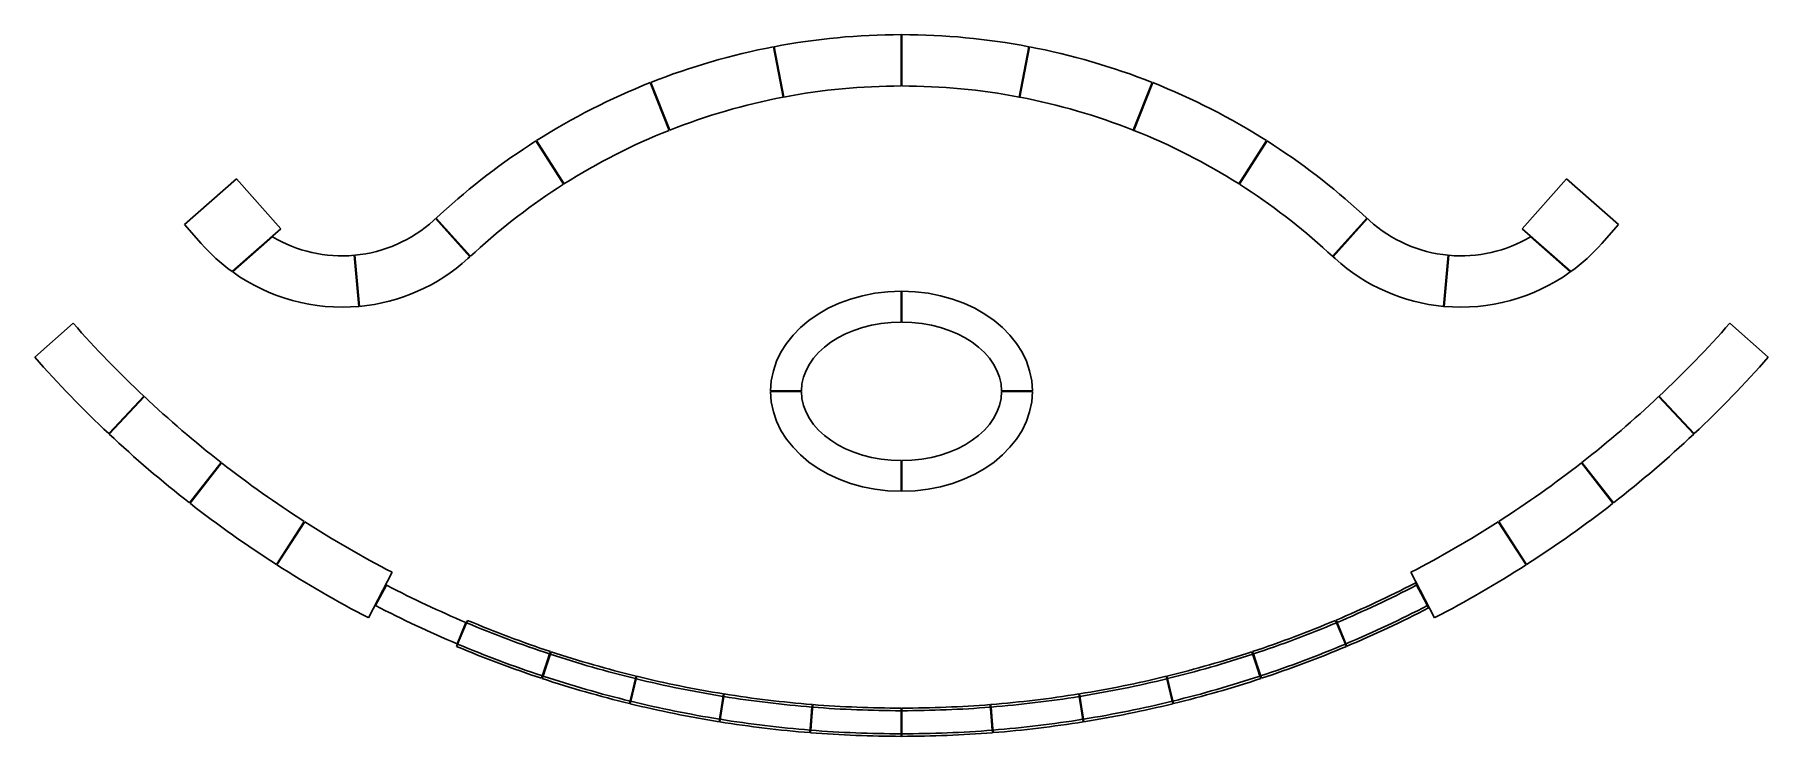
# Model space of a CAD drawing. Header units: inches. Extents: x -338 to 338, y -134 to 139.
import ezdxf

# ---------------------------------------------------------------- set-up
doc = ezdxf.new("R2010")
doc.units = ezdxf.units.IN
doc.header["$MEASUREMENT"] = 0

msp = doc.modelspace()

# ---------------------------------------------------------------- linework, layer by layer
for p, q in [((-0.13, 139), (-0.13, 119)), ((0.12, 119), (0.12, 139)), ((-49.9, 134.27), (-46.15, 114.62)), ((-45.91, 114.67), (-49.66, 134.32)), ((49.66, 134.32), (45.91, 114.67)), ((46.15, 114.62), (49.9, 134.27)), ((-97.91, 120.29), (-90.54, 101.7)), ((-90.31, 101.79), (-97.68, 120.38)), ((97.68, 120.38), (90.31, 101.79)), ((90.54, 101.7), (97.91, 120.29)), ((45.91, 114.67, 6.12), (46.15, 114.62, 6.12)), ((90.31, 101.79, 6.12), (90.54, 101.7, 6.12)), ((-142.44, 97.57), (-131.72, 80.68)), ((-131.51, 80.81), (-142.23, 97.7)), ((142.23, 97.7), (131.51, 80.81)), ((131.72, 80.68), (142.44, 97.57)), ((-279.35, 64.96), (-259.13, 82.85)), ((-259.13, 82.85), (-241.9, 63.38)), ((241.9, 63.38), (259.13, 82.85)), ((259.13, 82.85), (279.35, 64.96)), ((-181.35, 67.47), (-179.48, 69.16)), ((179.48, 69.16), (181.35, 67.47)), ((-272.83, 57.59), (-279.35, 64.96)), ((-241.9, 63.38), (-260.8, 46.65)), ((-182.3, 66.61), (-181.54, 67.3)), ((-181.54, 67.3), (-168.14, 52.46)), ((-167.95, 52.62), (-181.35, 67.47)), ((181.35, 67.47), (167.95, 52.62)), ((168.14, 52.46), (181.54, 67.3)), ((181.54, 67.3), (182.3, 66.61)), ((260.8, 46.65), (241.9, 63.38)), ((279.35, 64.96), (272.83, 57.59)), ((272.83, 57.59, 6.12), (279.35, 64.96, 6.12)), ((-260.6, 46.5), (-245.08, 60.22)), ((-166.14, 54.26), (-167.95, 52.62)), ((167.95, 52.62), (166.14, 54.26)), ((166.14, 54.26, 6.12), (167.95, 52.62, 6.12)), ((245.08, 60.22), (260.6, 46.5)), ((-213.3, 52.99), (-211.48, 33.07)), ((-211.23, 33.1), (-213.05, 53.01)), ((-168.14, 52.46), (-168.97, 51.7)), ((168.14, 52.46, 6.12), (167.95, 52.62, 6.12)), ((168.97, 51.7), (168.14, 52.46)), ((168.14, 52.46, 6.12), (168.97, 51.7, 6.12)), ((213.05, 53.01), (211.23, 33.1)), ((211.48, 33.07), (213.3, 52.99)), ((260.6, 46.5, 6.12), (260.8, 46.65, 6.12)), ((-0.13, 27), (-0.13, 39)), ((0.12, 39), (0.12, 27)), ((211.23, 33.1, 6.12), (211.48, 33.07, 6.12)), ((-337.77, 13.27), (-322.79, 26.53)), ((322.79, 26.53), (337.77, 13.27)), ((-51, 0.12), (-39, 0.12)), ((39, 0.12), (51, 0.12)), ((-295.21, -1.93), (-308.91, -16.5)), ((-308.73, -16.67), (-295.03, -2.1)), ((-39, -0.13), (-51, -0.13)), ((51, -0.13), (39, -0.13)), ((295.03, -2.1), (308.73, -16.67)), ((308.91, -16.5), (295.21, -1.93)), ((-0.13, -39), (-0.13, -27)), ((0.12, -27), (0.12, -39)), ((-265.11, -27.75), (-277.42, -43.52)), ((-264.91, -27.91), (-277.22, -43.67)), ((264.91, -27.91), (277.22, -43.67)), ((277.42, -43.52), (265.11, -27.75)), ((-243.57, -67.53), (-232.76, -50.7)), ((-232.55, -50.83), (-243.36, -67.66)), ((243.36, -67.66), (232.55, -50.83)), ((243.57, -67.53), (232.76, -50.7)), ((-207.65, -88.32), (-198.44, -70.57)), ((198.44, -70.57), (207.65, -88.32)), ((-204.9, -83.55), (-200.74, -75.55)), ((-200.74, -75.55), (-200.41, -75.74)), ((205.36, -84.44), (200.29, -74.68)), ((200.41, -75.74), (200.74, -75.55)), ((200.74, -75.55), (204.9, -83.55)), ((-173.36, -99.45), (-169.08, -89.31)), ((-169.7, -90.14), (-173.2, -98.43)), ((-172.97, -98.53), (-169.47, -90.24)), ((169.08, -89.31), (173.36, -99.45)), ((169.32, -89.22), (173.59, -99.35)), ((169.47, -90.24), (172.97, -98.53)), ((173.2, -98.43), (169.7, -90.14)), ((-136.79, -101.45), (-140.25, -111.89)), ((-140.01, -111.97), (-136.55, -101.52)), ((-137.11, -102.4), (-139.93, -110.94)), ((-139.69, -111.02), (-136.87, -102.47)), ((136.55, -101.52), (140.01, -111.97)), ((140.25, -111.89), (136.79, -101.45)), ((136.87, -102.47), (139.69, -111.02)), ((139.93, -110.94), (137.11, -102.4)), ((-103.4, -111.04), (-106.01, -121.73)), ((-103.63, -112.01), (-105.77, -120.76)), ((-105.76, -121.79), (-103.15, -111.1)), ((-105.53, -120.81), (-103.39, -112.07)), ((103.15, -111.1), (105.76, -121.79)), ((103.39, -112.07), (105.53, -120.81)), ((106.01, -121.73), (103.4, -111.04)), ((105.77, -120.76), (103.63, -112.01)), ((-69.34, -117.94), (-71.09, -128.8)), ((-69.5, -118.93), (-70.93, -127.81)), ((-70.84, -128.84), (-69.09, -117.98)), ((-70.68, -127.85), (-69.25, -118.97)), ((69.09, -117.98), (70.84, -128.84)), ((69.25, -118.97), (70.68, -127.85)), ((71.09, -128.8), (69.34, -117.94)), ((70.93, -127.81), (69.5, -118.93)), ((-34.84, -122.1), (-35.72, -133.07)), ((-34.92, -123.1), (-35.64, -132.07)), ((-35.47, -133.09), (-34.59, -122.12)), ((-35.39, -132.09), (-34.67, -123.12)), ((-0.13, -123.5), (-0.13, -134.5)), ((-0.13, -124.5), (-0.13, -133.5)), ((0.12, -134.5), (0.12, -123.5)), ((0.12, -133.5), (0.12, -124.5)), ((34.59, -122.12), (35.47, -133.09)), ((34.67, -123.12), (35.39, -132.09)), ((35.72, -133.07), (34.84, -122.1)), ((35.64, -132.07), (34.92, -123.1))]:
    msp.add_line(p, q)
for centre, radius, start, end in [((0, -126.56), 265.56, 90.02697, 100.77665), ((0, -126.56), 265.56, 79.22335, 89.97303), ((0, -126.56), 265.56, 100.83059, 111.58028), ((0, -126.56), 265.56, 68.41972, 79.16941), ((0, -126.56), 265.56, 111.63422, 122.3839), ((0, -126.56), 245.56, 90.02917, 100.77446), ((0, -126.56), 245.56, 79.22554, 89.97083), ((0, -126.56, 6.12), 245.56, 79.22554, 89.97083), ((0, -126.56), 265.56, 57.6161, 68.36578), ((0, -126.56), 245.56, 100.83279, 111.57808), ((0, -126.56), 245.56, 68.42192, 79.16721), ((0, -126.56, 6.12), 245.56, 68.42192, 79.16721), ((0, -126.56), 245.56, 111.63641, 122.38171), ((0, -126.56), 245.56, 57.61829, 68.36359), ((0, -126.56, 6.12), 245.56, 57.61829, 68.36359), ((0, -126.56), 265.56, 122.43784, 132.52137), ((0, -126.56), 265.56, 47.47863, 57.56216), ((0, -126.56), 245.56, 122.44004, 132.57623), ((0, -126.56), 245.56, 47.42377, 57.55996), ((0, -126.56, 6.12), 245.56, 47.42377, 57.55996), ((-218, 105.78), 53, 275.36004, 312.34393), ((218, 105.78), 53, 227.65607, 264.63996), ((-218, 105.78), 73, 221.31103, 234.10041), ((-218, 105.78), 53, 239.26947, 275.08977), ((218, 105.78), 53, 264.91023, 300.73053), ((218, 105.78), 73, 305.89959, 318.68897), ((218, 105.78, 6.12), 73, 305.89959, 318.68897), ((-218, 105.78), 73, 275.32302, 312.19663), ((218, 105.78), 73, 227.80337, 264.67698), ((218, 105.78, 6.12), 73, 227.80337, 264.67698), ((-218, 105.78), 73, 234.30156, 275.12681), ((218, 105.78), 73, 264.87319, 305.69844), ((218, 105.78, 6.12), 73, 264.87319, 305.69844), ((0, 311.75), 430.75, 221.46473, 226.73727), ((0, 311.75), 430.75, 313.26273, 318.53527), ((0, 311.75), 450.75, 221.46614, 226.738), ((0, 311.75), 450.75, 313.262, 318.53386), ((0, 311.75), 430.75, 226.77052, 232.01428), ((0, 311.75), 430.75, 307.98572, 313.22948), ((0, 311.75), 450.75, 226.76978, 232.01502), ((0, 311.75), 450.75, 307.98498, 313.23022), ((0, 311.75), 430.75, 232.04754, 237.2913), ((0, 311.75), 430.75, 302.7087, 307.95246), ((0, 311.75), 450.75, 232.0468, 237.29204), ((0, 311.75), 450.75, 302.70796, 307.9532), ((0, 311.75), 430.75, 237.32455, 242.56832), ((0, 311.75), 430.75, 297.43168, 302.67545), ((0, 311.75), 450.75, 237.32382, 242.53986), ((0, 311.75), 450.75, 297.46014, 302.67618), ((0, 311.75), 436.25, 242.65194, 247.10734), ((0, 311.75), 435.25, 292.8927, 297.34119), ((0, 311.75), 436.25, 292.89266, 297.34806), ((-860.92, 2019.49), 2347.7, 296.86279, 296.87343), ((0, 311.75), 445.25, 242.60103, 247.10767), ((0, 311.75), 445.25, 292.89233, 297.39897), ((0, 311.75), 446.25, 292.89229, 297.39901), ((0, 311.75), 450.75, 242.53986, 242.56906), ((0, 311.75), 436.25, 247.14018, 251.68259), ((0, 311.75), 435.25, 247.14021, 251.68255), ((0, 311.75), 435.25, 288.31745, 292.85979), ((0, 311.75), 436.25, 288.31741, 292.85982), ((0, 311.75), 450.75, 297.43094, 297.46014), ((0, 311.75), 446.25, 247.13981, 251.68296), ((0, 311.75), 445.25, 247.13984, 251.68292), ((0, 311.75), 445.25, 288.31708, 292.86016), ((0, 311.75), 446.25, 288.31704, 292.86019), ((0, 311.75), 436.25, 251.71542, 256.25784), ((0, 311.75), 435.25, 251.71546, 256.2578), ((0, 311.75), 435.25, 283.7422, 288.28454), ((0, 311.75), 436.25, 283.74216, 288.28458), ((0, 311.75), 446.25, 251.71506, 256.25821), ((0, 311.75), 445.25, 251.71509, 256.25817), ((0, 311.75), 436.25, 256.29067, 260.83309), ((0, 311.75), 435.25, 256.29071, 260.83305), ((0, 311.75), 435.25, 279.16695, 283.70929), ((0, 311.75), 436.25, 279.16691, 283.70933), ((0, 311.75), 445.25, 283.74183, 288.28491), ((0, 311.75), 446.25, 283.74179, 288.28494), ((0, 311.75), 445.25, 256.29034, 260.83342), ((0, 311.75), 436.25, 260.86592, 265.40833), ((0, 311.75), 435.25, 260.86596, 265.4083), ((0, 311.75), 435.25, 274.5917, 279.13404), ((0, 311.75), 436.25, 274.59167, 279.13408), ((0, 311.75), 445.25, 279.16658, 283.70966), ((0, 311.75), 446.25, 256.2903, 260.83345), ((0, 311.75), 445.25, 260.86559, 265.40867), ((0, 311.75), 436.25, 265.44117, 269.98358), ((0, 311.75), 435.25, 265.44121, 269.98355), ((0, 311.75), 435.25, 270.01645, 274.55879), ((0, 311.75), 436.25, 270.01642, 274.55883), ((0, 311.75), 445.25, 274.59133, 279.13441), ((0, 311.75), 446.25, 279.16655, 283.7097), ((0, 311.75), 446.25, 260.86555, 265.4087), ((0, 311.75), 446.25, 265.4408, 269.98395), ((0, 311.75), 445.25, 265.44084, 269.98391), ((0, 311.75), 446.25, 270.01605, 274.5592), ((0, 311.75), 445.25, 270.01609, 274.55916), ((0, 311.75), 446.25, 274.5913, 279.13445)]:
    msp.add_arc(centre, radius, start, end)
for major_axis, ratio, start_param, end_param in [((51, 0), 0.764706, 1.573247, 3.138388), ((-51, 0), 0.764706, 3.144798, 4.709938), ((39, 0), 0.692308, 1.574001, 3.136963), ((-39, 0), 0.692308, 3.146222, 4.709184), ((51, 0), 0.764706, 3.144798, 4.709938), ((39, 0), 0.692308, 3.146222, 4.709184), ((-51, 0), 0.764706, 1.573247, 3.138388), ((-39, 0), 0.692308, 1.574001, 3.136963)]:
    msp.add_ellipse((0, 0), major_axis=major_axis, ratio=ratio, start_param=start_param, end_param=end_param)

doc.saveas('drawing.dxf')
